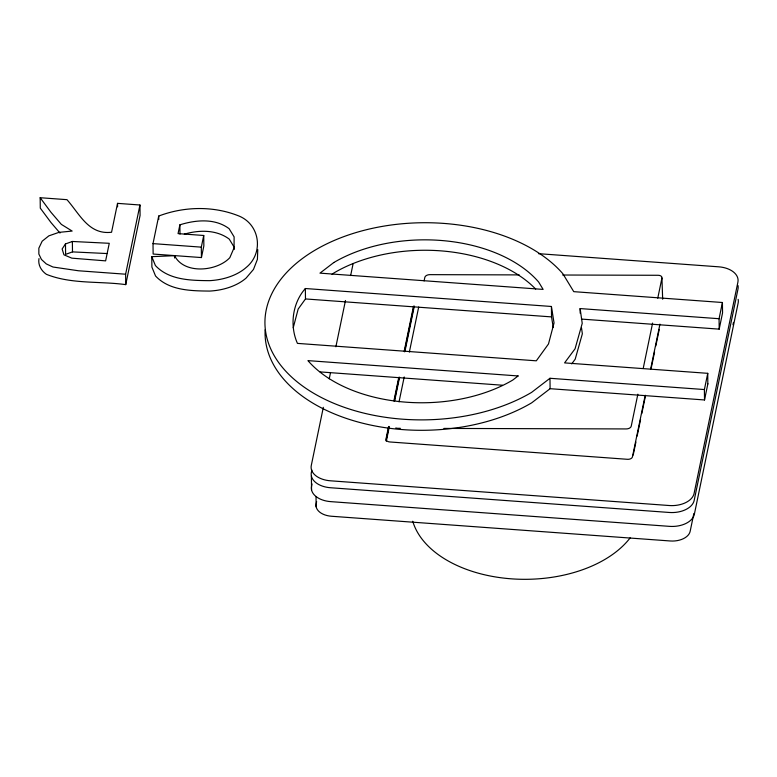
<?xml version="1.0" encoding="UTF-8"?>
<svg xmlns="http://www.w3.org/2000/svg" width="777" height="777" viewBox="0 0 777 777"><rect width="100%" height="100%" fill="white"/><g stroke="black" fill="none" stroke-linecap="round" stroke-linejoin="round"><path stroke-width="1.17" d="M234.227 249.475L234.236 247.29L229.244 239.102C216.472 229.536 199.077 229.846 184.353 234.149M257.77 249.64L257.41 259.343L253.477 269.425L246.154 278.03A49.349 30.721 -0.7 0 1 209.693 291.074C191.016 290.889 169.201 290.617 155.536 275.971L151.894 267.074L151.768 256.663L174.563 255.691C184.168 274.699 217.016 271.426 229.827 257.673L234.071 247.814L234.11 236.868L229.118 228.691C215.006 218.075 195.833 219.852 179.885 224.825L178.059 233.615L203.729 235.48L203.856 245.901L201.437 257.566L153.137 254.04L153.011 243.619L158.722 216.045C183.819 206.497 212.704 205.759 237.83 215.569C260.052 223.727 264.209 252.943 246.027 267.609A49.349 30.721 -0.7 0 1 209.567 280.662C190.889 280.478 169.075 280.206 155.41 265.559L151.768 256.663M38.976 258.595C37.82 264.928 41.288 270.765 46.377 274.31C71.222 284.343 99.543 281.012 125.738 284.625L140.083 215.414L139.957 205.002L117.541 203.36L111.558 232.255C88.733 234.965 79.808 214.199 66.968 199.67L40.161 197.717L40.287 208.129L51.049 222.62L59.984 233.051M125.738 284.625L125.612 274.213L139.957 205.002M201.437 257.566L201.311 247.144L203.729 235.48M323.339 407.313L311.286 465.472A22.183 13.811 -0.7 0 0 330.439 480.798L669.259 505.526A22.183 13.811 -0.7 0 0 694.104 493.414L737.897 282.148A22.183 13.811 -0.7 0 0 718.735 266.822L538.432 253.661M329.244 378.826L330.468 372.892M335.878 346.785L345.474 300.495M350.641 275.573L353.108 263.704M311.859 470.046L311.363 472.416A22.183 13.811 -0.7 0 0 330.526 487.742L669.347 512.47A22.183 13.811 -0.7 0 0 694.191 500.359L737.985 289.093A22.183 13.811 -0.7 0 0 737.965 285.48M312.024 483.935L311.538 486.305A22.183 13.811 -0.7 0 0 330.691 501.631L669.512 526.359A22.183 13.811 -0.7 0 0 694.356 514.248L738.15 302.981A22.183 13.811 -0.7 0 0 738.14 299.368M316.637 501.612L316.152 503.991A17.745 11.053 -0.7 0 0 331.478 516.249L670.298 540.977A17.745 11.053 -0.7 0 0 690.17 531.283L693.861 513.48M388.481 427.049L386.023 438.898A4.439 2.758 -0.7 0 0 389.86 441.967L627.476 459.304A4.439 2.758 -0.7 0 0 632.439 456.886L645.221 395.25M393.89 400.971L398.805 377.263M404.205 351.185L413.539 306.148M386.043 440.637L388.995 426.408M394.395 400.34L399.067 377.816M404.477 351.738L413.811 306.692M386.315 441.19L389.258 426.962M394.667 400.883L399.582 377.175M404.885 351.641L414.326 306.06M399.038 401.845L404.205 376.952M409.362 352.059L418.696 307.022M424.096 280.944L424.834 277.389A4.439 2.71 -7.1 0 1 429.788 274.65L519.191 274.903M637.859 394.201L631.225 426.204A4.439 2.71 -7.1 0 1 626.281 428.933L443.852 428.428M643.269 368.123L652.602 323.077M657.76 298.193L661.936 278.04A4.439 2.71 -7.1 0 0 658.129 275.281L562.684 275.019M650.621 369.172L659.955 324.126M633.197 455.06L635.907 442.026M637.13 436.101L640.569 419.502M641.802 413.578L645.24 396.979M651.136 368.531L654.574 351.942M655.798 346.018L659.246 329.419M704.389 389.549L707.75 373.329L564.578 362.888L575.067 348.786L582.226 323.368L580.128 308.576L719.065 318.716L722.425 302.506L573.756 291.657L562.859 273.737A158.343 98.572 -0.7 0 0 336.655 239.433A158.343 98.572 -0.7 0 0 298.776 383.148A158.343 98.572 -0.7 0 0 531.575 392.395L549.98 378.282L704.389 389.549L704.516 399.961L550.106 388.694L531.711 402.807A158.343 98.572 -0.7 0 1 358.148 422.028A158.343 98.572 -0.7 0 1 265.142 329.749M704.516 399.961L707.876 383.751M581.458 319.085L719.191 329.137L722.552 312.917L722.425 302.506M732.973 324.767L733.469 322.387M293.24 327.748L298.164 309.061L305.478 298.941L305.351 288.52L551.417 306.478L554.04 322.931L548.494 343.958L536.315 360.819L297.436 343.385C289.568 325.709 292.327 303.215 305.351 288.52M65.472 243.939L62.131 248.97L63.947 254.827L71.834 258.158L105.623 260.868L109.266 243.298L72.368 241.472L65.472 243.939L65.608 254.361L72.494 251.894L107.022 253.545M571.697 363.898L575.194 359.197L582.352 333.789L581.546 328.098M332.051 274.388L333.887 272.97A130.847 81.459 -0.7 0 1 535.693 289.083M400.359 428.312L397.941 428.302A4.439 2.71 -7.1 0 1 395.823 427.933M153.011 243.619L201.311 247.144M125.612 274.213L78.438 270.765L52.972 267.016L46.251 263.898L41.434 259.44L38.86 254.06L38.85 248.184L42.162 241.2L48.864 235.849L58.877 232.381L72.144 231.06L61.344 224.378L50.913 212.208L40.161 197.717M305.478 298.941L551.544 316.899L553.234 327.476M320.124 371.911L502.534 385.227M661.936 278.04L662.664 299.242M719.065 318.716L719.191 329.137M707.75 373.329L707.818 384.013M580.128 308.576L580.186 313.209M551.417 306.478L551.544 316.899M549.98 378.282L550.106 388.694M316.035 496.454L316.161 506.876M311.383 476.029L311.548 489.918M179.885 224.825L179.992 234.091M174.563 255.691L174.592 258.003M158.722 216.045L158.761 219.522M117.541 203.36L117.589 206.837M72.368 241.472L72.494 251.894M630.176 537.849A115.365 71.814 -0.7 0 1 510.829 578.787A115.365 71.814 -0.7 0 1 412.742 521.25M333.76 262.558L319.978 273.135L543.133 289.413L538.616 281.993A130.847 81.459 -0.7 0 0 333.76 262.558M518.113 375.951L512.771 380.05A130.847 81.459 -0.7 0 1 307.915 360.615L518.113 375.951"/></g></svg>
